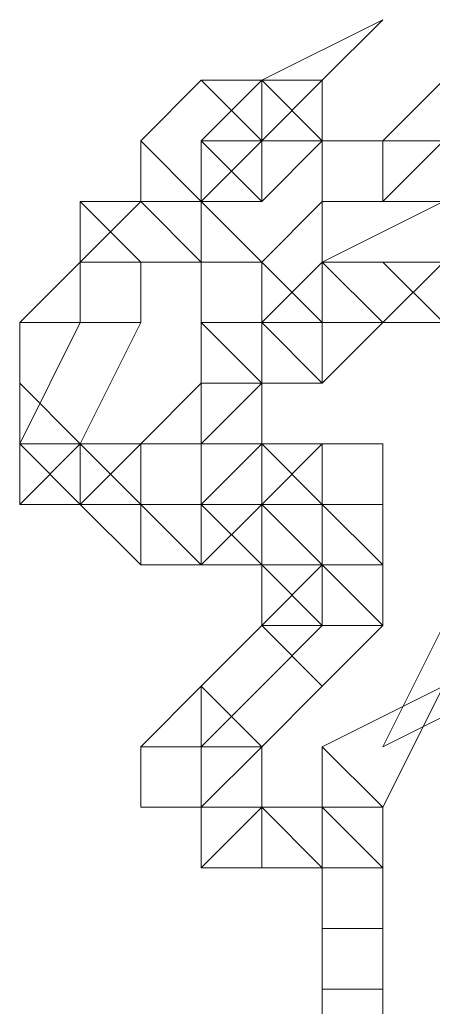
# Model space of a CAD drawing. Extents: x -66030 to 95157, y -13132 to 45879.
# Drawn here: x 53829.1 to 53855.8, y 27628.2 to 27691.9 of the extents above; entities that cross this region are included whole.
import ezdxf

# ---------------------------------------------------------------- set-up
doc = ezdxf.new("R2010")
doc.units = 0
doc.header["$LTSCALE"] = 100
doc.header["$MEASUREMENT"] = 0
doc.layers.get('0').update_dxf_attribs({"linetype": 'CONTINUOUS'})

msp = doc.modelspace()

# ---------------------------------------------------------------- linework, layer by layer
at = {"lineweight": 0}
for points in [[(53844.737, 27687.963), (53844.737, 27687.963), (53844.737, 27687.963), (53848.643, 27684.057), (53848.643, 27687.963), (53844.737, 27687.963), (53848.643, 27687.963), (53852.549, 27691.869), (53844.737, 27687.963)], [(53836.925, 27684.057), (53840.831, 27680.151), (53844.737, 27684.057), (53840.831, 27687.963), (53836.925, 27684.057), (53836.925, 27684.057), (53836.925, 27684.057), (53836.925, 27684.057), (53836.925, 27684.057)], [(53844.737, 27687.963), (53844.737, 27687.963), (53840.831, 27684.057), (53844.737, 27680.151), (53848.643, 27684.057), (53844.737, 27687.963), (53844.737, 27687.963), (53844.737, 27687.963), (53844.737, 27687.963)], [(53840.831, 27687.963), (53844.737, 27684.057), (53844.737, 27684.057), (53844.737, 27687.963), (53840.831, 27687.963), (53840.831, 27687.963), (53840.831, 27687.963), (53840.831, 27687.963), (53840.831, 27687.963)], [(53840.831, 27687.963), (53844.737, 27684.057), (53844.737, 27684.057), (53840.831, 27687.963), (53840.831, 27687.963), (53840.831, 27687.963), (53840.831, 27687.963), (53840.831, 27687.963), (53840.831, 27687.963)], [(53844.737, 27687.963), (53844.737, 27684.057), (53848.643, 27684.057), (53844.737, 27687.963), (53844.737, 27687.963), (53844.737, 27687.963), (53844.737, 27687.963), (53844.737, 27687.963), (53844.737, 27687.963)], [(53852.549, 27684.057), (53852.549, 27680.151), (53856.455, 27684.057), (53856.455, 27687.963), (53852.549, 27684.057), (53852.549, 27684.057), (53852.549, 27684.057), (53852.549, 27684.057), (53852.549, 27684.057)], [(53840.831, 27676.245), (53840.831, 27680.151), (53840.831, 27680.151), (53836.925, 27684.057), (53836.925, 27680.151), (53840.831, 27676.245), (53840.831, 27676.245), (53840.831, 27680.151), (53840.831, 27680.151)], [(53840.831, 27684.057), (53840.831, 27684.057), (53840.831, 27680.151), (53844.737, 27680.151), (53844.737, 27684.057), (53840.831, 27684.057), (53840.831, 27684.057), (53840.831, 27684.057), (53840.831, 27684.057)], [(53840.831, 27680.151), (53844.737, 27676.245), (53848.643, 27680.151), (53848.643, 27684.057), (53840.831, 27684.057), (53840.831, 27680.151), (53840.831, 27680.151), (53840.831, 27676.245), (53844.737, 27676.245)], [(53848.643, 27684.057), (53848.643, 27680.151), (53852.549, 27680.151), (53852.549, 27684.057), (53848.643, 27684.057), (53848.643, 27684.057), (53848.643, 27684.057), (53848.643, 27684.057), (53848.643, 27684.057)], [(53833.019, 27680.151), (53836.925, 27676.245), (53840.831, 27676.245), (53836.925, 27680.151), (53833.019, 27680.151), (53833.019, 27680.151), (53833.019, 27680.151), (53833.019, 27680.151), (53833.019, 27680.151)], [(53833.019, 27676.245), (53836.925, 27676.245), (53836.925, 27676.245), (53833.019, 27680.151), (53833.019, 27676.245), (53833.019, 27676.245), (53833.019, 27676.245), (53833.019, 27676.245), (53833.019, 27676.245)], [(53848.643, 27680.151), (53848.643, 27680.151), (53844.737, 27676.245), (53848.643, 27672.339), (53848.643, 27676.245), (53848.643, 27680.151), (53848.643, 27680.151), (53848.643, 27680.151), (53848.643, 27680.151)], [(53856.455, 27680.151), (53856.455, 27680.151), (53848.643, 27680.151), (53848.643, 27676.245), (53856.455, 27676.245), (53856.455, 27680.151), (53856.455, 27680.151), (53856.455, 27680.151), (53856.455, 27680.151)], [(53829.113, 27672.339), (53836.925, 27672.339), (53836.925, 27676.245), (53833.019, 27676.245), (53829.113, 27672.339), (53829.113, 27672.339), (53829.113, 27672.339), (53829.113, 27672.339), (53829.113, 27672.339)], [(53844.737, 27676.245), (53840.831, 27676.245), (53840.831, 27672.339), (53844.737, 27668.433), (53844.737, 27672.339), (53844.737, 27676.245), (53844.737, 27676.245), (53840.831, 27676.245), (53840.831, 27676.245)], [(53844.737, 27676.245), (53844.737, 27676.245), (53844.737, 27676.245), (53844.737, 27672.339), (53848.643, 27672.339), (53844.737, 27676.245), (53844.737, 27676.245), (53844.737, 27676.245), (53844.737, 27676.245)], [(53852.549, 27672.339), (53852.549, 27672.339), (53856.455, 27672.339), (53852.549, 27676.245), (53848.643, 27676.245), (53852.549, 27672.339), (53852.549, 27672.339), (53852.549, 27672.339), (53852.549, 27672.339)], [(53848.643, 27668.433), (53848.643, 27668.433), (53852.549, 27672.339), (53848.643, 27676.245), (53848.643, 27672.339), (53848.643, 27668.433), (53848.643, 27668.433), (53848.643, 27668.433), (53848.643, 27668.433)], [(53852.549, 27676.245), (53856.455, 27672.339), (53856.455, 27672.339), (53856.455, 27676.245), (53852.549, 27676.245), (53852.549, 27676.245), (53852.549, 27676.245), (53852.549, 27676.245), (53852.549, 27676.245)], [(53829.113, 27668.433), (53833.019, 27664.527), (53836.925, 27672.339), (53829.113, 27672.339), (53829.113, 27668.433), (53829.113, 27668.433), (53829.113, 27668.433), (53829.113, 27668.433), (53829.113, 27668.433)], [(53840.831, 27668.433), (53844.737, 27668.433), (53844.737, 27668.433), (53844.737, 27672.339), (53840.831, 27672.339), (53840.831, 27668.433), (53840.831, 27672.339), (53840.831, 27672.339), (53840.831, 27668.433)], [(53840.831, 27672.339), (53840.831, 27672.339), (53840.831, 27668.433), (53844.737, 27668.433), (53844.737, 27668.433), (53840.831, 27672.339), (53840.831, 27672.339), (53840.831, 27672.339), (53840.831, 27672.339)], [(53848.643, 27668.433), (53848.643, 27668.433), (53848.643, 27668.433), (53848.643, 27672.339), (53844.737, 27672.339), (53848.643, 27668.433), (53848.643, 27668.433), (53848.643, 27668.433), (53848.643, 27668.433)], [(53844.737, 27672.339), (53844.737, 27668.433), (53848.643, 27668.433), (53844.737, 27672.339), (53844.737, 27672.339), (53844.737, 27672.339), (53844.737, 27672.339), (53844.737, 27672.339), (53844.737, 27672.339)], [(53829.113, 27664.527), (53833.019, 27664.527), (53833.019, 27664.527), (53829.113, 27668.433), (53829.113, 27664.527), (53829.113, 27664.527), (53829.113, 27664.527), (53829.113, 27664.527), (53829.113, 27664.527)], [(53840.831, 27668.433), (53840.831, 27668.433), (53836.925, 27664.527), (53844.737, 27664.527), (53844.737, 27668.433), (53840.831, 27668.433), (53840.831, 27668.433), (53840.831, 27668.433), (53840.831, 27668.433)], [(53840.831, 27668.433), (53844.737, 27668.433), (53844.737, 27668.433), (53840.831, 27668.433), (53840.831, 27668.433), (53840.831, 27668.433), (53840.831, 27668.433), (53840.831, 27668.433), (53840.831, 27668.433)], [(53840.831, 27664.527), (53844.737, 27668.433), (53844.737, 27668.433), (53840.831, 27668.433), (53840.831, 27668.433), (53840.831, 27664.527), (53840.831, 27668.433), (53840.831, 27664.527), (53840.831, 27664.527)], [(53840.831, 27660.621), (53844.737, 27664.527), (53844.737, 27668.433), (53840.831, 27664.527), (53840.831, 27664.527), (53840.831, 27660.621), (53840.831, 27664.527), (53840.831, 27664.527), (53840.831, 27660.621)], [(53829.113, 27664.527), (53833.019, 27664.527), (53833.019, 27664.527), (53829.113, 27664.527), (53829.113, 27664.527), (53829.113, 27664.527), (53829.113, 27664.527), (53829.113, 27664.527), (53829.113, 27664.527)], [(53829.113, 27660.621), (53833.019, 27664.527), (53833.019, 27664.527), (53829.113, 27664.527), (53829.113, 27660.621), (53829.113, 27660.621), (53829.113, 27660.621), (53829.113, 27660.621), (53829.113, 27660.621)], [(53833.019, 27660.621), (53836.925, 27664.527), (53833.019, 27664.527), (53829.113, 27660.621), (53833.019, 27660.621), (53833.019, 27660.621), (53833.019, 27660.621), (53833.019, 27660.621), (53833.019, 27660.621)], [(53836.925, 27656.715), (53836.925, 27660.621), (53833.019, 27664.527), (53833.019, 27660.621), (53836.925, 27656.715), (53836.925, 27656.715), (53836.925, 27656.715), (53836.925, 27656.715), (53836.925, 27656.715)], [(53836.925, 27656.715), (53836.925, 27660.621), (53836.925, 27664.527), (53836.925, 27656.715), (53836.925, 27656.715), (53836.925, 27656.715), (53836.925, 27656.715), (53836.925, 27656.715), (53836.925, 27656.715)], [(53844.737, 27664.527), (53836.925, 27664.527), (53836.925, 27660.621), (53840.831, 27660.621), (53844.737, 27664.527), (53844.737, 27664.527), (53844.737, 27664.527), (53844.737, 27664.527), (53844.737, 27664.527)], [(53844.737, 27660.621), (53844.737, 27664.527), (53844.737, 27664.527), (53840.831, 27660.621), (53844.737, 27660.621), (53844.737, 27660.621), (53844.737, 27660.621), (53844.737, 27660.621), (53844.737, 27660.621)], [(53844.737, 27660.621), (53848.643, 27664.527), (53844.737, 27664.527), (53844.737, 27660.621), (53844.737, 27660.621), (53844.737, 27660.621), (53844.737, 27660.621), (53844.737, 27660.621), (53844.737, 27660.621)], [(53848.643, 27660.621), (53848.643, 27664.527), (53844.737, 27664.527), (53844.737, 27660.621), (53848.643, 27660.621), (53848.643, 27660.621), (53848.643, 27660.621), (53848.643, 27660.621), (53848.643, 27660.621)], [(53852.549, 27660.621), (53852.549, 27664.527), (53848.643, 27664.527), (53848.643, 27660.621), (53848.643, 27660.621), (53852.549, 27660.621), (53852.549, 27660.621), (53852.549, 27664.527), (53852.549, 27664.527)], [(53840.831, 27656.715), (53840.831, 27660.621), (53836.925, 27660.621), (53836.925, 27656.715), (53840.831, 27656.715), (53840.831, 27656.715), (53840.831, 27656.715), (53840.831, 27656.715), (53840.831, 27656.715)], [(53840.831, 27660.621), (53840.831, 27660.621), (53836.925, 27660.621), (53840.831, 27656.715), (53840.831, 27656.715), (53840.831, 27660.621), (53840.831, 27656.715), (53840.831, 27656.715), (53840.831, 27660.621)], [(53840.831, 27660.621), (53836.925, 27660.621), (53836.925, 27660.621), (53840.831, 27660.621), (53840.831, 27660.621), (53840.831, 27660.621), (53840.831, 27660.621), (53840.831, 27660.621), (53840.831, 27660.621)], [(53840.831, 27660.621), (53844.737, 27656.715), (53844.737, 27656.715), (53844.737, 27660.621), (53844.737, 27660.621), (53840.831, 27660.621), (53844.737, 27660.621), (53840.831, 27660.621), (53840.831, 27660.621)], [(53840.831, 27656.715), (53848.643, 27656.715), (53848.643, 27660.621), (53840.831, 27660.621), (53840.831, 27656.715), (53840.831, 27656.715), (53840.831, 27656.715), (53840.831, 27656.715), (53840.831, 27656.715)], [(53844.737, 27652.809), (53848.643, 27656.715), (53844.737, 27660.621), (53840.831, 27656.715), (53844.737, 27656.715), (53844.737, 27652.809), (53844.737, 27656.715), (53844.737, 27656.715), (53844.737, 27652.809)], [(53844.737, 27660.621), (53844.737, 27656.715), (53848.643, 27656.715), (53848.643, 27660.621), (53844.737, 27660.621), (53844.737, 27660.621), (53844.737, 27660.621), (53844.737, 27660.621), (53844.737, 27660.621)], [(53852.549, 27660.621), (53852.549, 27660.621), (53852.549, 27660.621), (53848.643, 27660.621), (53848.643, 27660.621), (53852.549, 27660.621), (53852.549, 27660.621), (53852.549, 27660.621), (53852.549, 27660.621)], [(53852.549, 27660.621), (53852.549, 27660.621), (53852.549, 27660.621), (53848.643, 27660.621), (53848.643, 27660.621), (53852.549, 27660.621), (53852.549, 27660.621), (53852.549, 27660.621), (53852.549, 27660.621)], [(53852.549, 27656.715), (53852.549, 27656.715), (53852.549, 27660.621), (53848.643, 27660.621), (53848.643, 27660.621), (53852.549, 27656.715), (53852.549, 27656.715), (53852.549, 27656.715), (53852.549, 27656.715)], [(53848.643, 27656.715), (53848.643, 27656.715), (53852.549, 27656.715), (53848.643, 27660.621), (53848.643, 27660.621), (53848.643, 27656.715), (53848.643, 27656.715), (53848.643, 27656.715), (53848.643, 27656.715)], [(53844.737, 27652.809), (53848.643, 27656.715), (53848.643, 27656.715), (53844.737, 27652.809), (53844.737, 27652.809), (53844.737, 27652.809), (53844.737, 27652.809), (53844.737, 27652.809), (53844.737, 27652.809)], [(53844.737, 27652.809), (53848.643, 27656.715), (53848.643, 27656.715), (53844.737, 27652.809), (53844.737, 27652.809), (53844.737, 27652.809), (53844.737, 27652.809), (53844.737, 27652.809), (53844.737, 27652.809)], [(53848.643, 27652.809), (53848.643, 27656.715), (53848.643, 27656.715), (53844.737, 27652.809), (53848.643, 27652.809), (53848.643, 27652.809), (53848.643, 27652.809), (53848.643, 27652.809), (53848.643, 27652.809)], [(53848.643, 27648.903), (53848.643, 27648.903), (53852.549, 27652.809), (53848.643, 27656.715), (53844.737, 27652.809), (53848.643, 27648.903), (53848.643, 27648.903), (53848.643, 27648.903), (53848.643, 27648.903)], [(53852.549, 27652.809), (53848.643, 27656.715), (53848.643, 27656.715), (53848.643, 27652.809), (53848.643, 27652.809), (53852.549, 27652.809), (53852.549, 27652.809), (53852.549, 27656.715), (53848.643, 27656.715)], [(53840.831, 27648.903), (53844.737, 27644.997), (53848.643, 27648.903), (53844.737, 27652.809), (53840.831, 27648.903), (53840.831, 27648.903), (53840.831, 27648.903), (53840.831, 27648.903), (53840.831, 27648.903)], [(53848.643, 27648.903), (53848.643, 27648.903), (53848.643, 27648.903), (53844.737, 27652.809), (53844.737, 27652.809), (53848.643, 27648.903), (53848.643, 27648.903), (53848.643, 27648.903), (53848.643, 27648.903)], [(53860.361, 27648.903), (53860.361, 27652.809), (53860.361, 27652.809), (53856.455, 27652.809), (53856.455, 27652.809), (53860.361, 27648.903), (53856.455, 27652.809), (53852.549, 27644.997), (53860.361, 27648.903)], [(53836.925, 27644.997), (53840.831, 27644.997), (53844.737, 27644.997), (53840.831, 27648.903), (53840.831, 27648.903), (53836.925, 27644.997), (53840.831, 27648.903), (53840.831, 27644.997), (53836.925, 27644.997)], [(53840.831, 27648.903), (53844.737, 27644.997), (53844.737, 27644.997), (53840.831, 27648.903), (53840.831, 27648.903), (53840.831, 27648.903), (53840.831, 27648.903), (53840.831, 27648.903), (53840.831, 27648.903)], [(53852.549, 27641.091), (53848.643, 27644.997), (53848.643, 27641.091), (53852.549, 27637.185), (53852.549, 27641.091), (53852.549, 27641.091), (53852.549, 27641.091), (53856.455, 27648.903), (53848.643, 27644.997)], [(53836.925, 27644.997), (53844.737, 27644.997), (53844.737, 27644.997), (53836.925, 27644.997), (53836.925, 27644.997), (53836.925, 27644.997), (53836.925, 27644.997), (53836.925, 27644.997), (53836.925, 27644.997)], [(53836.925, 27644.997), (53844.737, 27644.997), (53844.737, 27644.997), (53836.925, 27644.997), (53836.925, 27644.997), (53836.925, 27644.997), (53836.925, 27644.997), (53836.925, 27644.997), (53836.925, 27644.997)], [(53840.831, 27641.091), (53844.737, 27644.997), (53844.737, 27644.997), (53836.925, 27644.997), (53836.925, 27641.091), (53840.831, 27641.091), (53836.925, 27641.091), (53836.925, 27641.091), (53840.831, 27641.091)], [(53840.831, 27641.091), (53844.737, 27644.997), (53844.737, 27644.997), (53840.831, 27641.091), (53840.831, 27641.091), (53840.831, 27641.091), (53840.831, 27641.091), (53840.831, 27641.091), (53840.831, 27641.091)], [(53840.831, 27641.091), (53844.737, 27641.091), (53844.737, 27644.997), (53840.831, 27641.091), (53840.831, 27641.091), (53840.831, 27641.091), (53840.831, 27641.091), (53840.831, 27641.091), (53840.831, 27641.091)], [(53848.643, 27641.091), (53852.549, 27641.091), (53852.549, 27641.091), (53848.643, 27644.997), (53848.643, 27641.091), (53848.643, 27641.091), (53848.643, 27641.091), (53848.643, 27641.091), (53848.643, 27641.091)], [(53840.831, 27637.185), (53844.737, 27641.091), (53844.737, 27641.091), (53840.831, 27641.091), (53840.831, 27637.185), (53840.831, 27637.185), (53840.831, 27637.185), (53840.831, 27637.185), (53840.831, 27637.185)], [(53844.737, 27637.185), (53844.737, 27641.091), (53844.737, 27641.091), (53840.831, 27637.185), (53844.737, 27637.185), (53844.737, 27637.185), (53844.737, 27637.185), (53844.737, 27637.185), (53844.737, 27637.185)], [(53848.643, 27637.185), (53844.737, 27641.091), (53844.737, 27641.091), (53844.737, 27637.185), (53844.737, 27637.185), (53848.643, 27637.185), (53844.737, 27637.185), (53844.737, 27637.185), (53848.643, 27637.185)], [(53848.643, 27637.185), (53848.643, 27641.091), (53844.737, 27641.091), (53848.643, 27637.185), (53848.643, 27637.185), (53848.643, 27637.185), (53848.643, 27637.185), (53848.643, 27637.185), (53848.643, 27637.185)], [(53852.549, 27637.185), (53848.643, 27641.091), (53844.737, 27641.091), (53848.643, 27637.185), (53852.549, 27637.185), (53852.549, 27637.185), (53852.549, 27637.185), (53852.549, 27637.185), (53852.549, 27637.185)], [(53848.643, 27641.091), (53852.549, 27637.185), (53852.549, 27641.091), (53848.643, 27641.091), (53848.643, 27641.091), (53848.643, 27641.091), (53848.643, 27641.091), (53848.643, 27641.091), (53848.643, 27641.091)], [(53848.643, 27637.185), (53852.549, 27637.185), (53852.549, 27641.091), (53848.643, 27641.091), (53848.643, 27637.185), (53848.643, 27637.185), (53848.643, 27637.185), (53848.643, 27637.185), (53848.643, 27637.185)], [(53848.643, 27633.279), (53852.549, 27633.279), (53852.549, 27637.185), (53848.643, 27637.185), (53848.643, 27633.279), (53848.643, 27633.279), (53848.643, 27633.279), (53848.643, 27633.279), (53848.643, 27633.279)], [(53848.643, 27629.373), (53852.549, 27629.373), (53852.549, 27633.279), (53848.643, 27633.279), (53848.643, 27629.373), (53848.643, 27629.373), (53848.643, 27629.373), (53848.643, 27629.373), (53848.643, 27629.373)], [(53848.643, 27625.467), (53852.549, 27625.467), (53852.549, 27629.373), (53848.643, 27629.373), (53848.643, 27625.467), (53848.643, 27625.467), (53848.643, 27625.467), (53848.643, 27625.467), (53848.643, 27625.467)]]:
    msp.add_lwpolyline(points, close=True, dxfattribs=at)
for points in [[(53856.455, 27684.057), (53852.549, 27684.057), (53848.643, 27684.057), (53844.737, 27680.151), (53844.737, 27680.151), (53844.737, 27684.057), (53844.737, 27684.057), (53848.643, 27687.963), (53844.737, 27687.963), (53844.737, 27684.057), (53840.831, 27684.057), (53840.831, 27680.151), (53836.925, 27680.151), (53836.925, 27680.151), (53833.019, 27676.245), (53833.019, 27672.339), (53829.113, 27664.527), (53829.113, 27664.527), (53829.113, 27664.527), (53829.113, 27664.527), (53833.019, 27660.621), (53836.925, 27660.621), (53836.925, 27660.621), (53840.831, 27660.621), (53840.831, 27660.621), (53840.831, 27660.621), (53840.831, 27664.527), (53840.831, 27668.433), (53840.831, 27672.339), (53844.737, 27672.339), (53848.643, 27676.245), (53848.643, 27676.245), (53856.455, 27680.151)], [(53856.455, 27676.245), (53852.549, 27672.339), (53852.549, 27672.339), (53848.643, 27672.339), (53844.737, 27672.339), (53844.737, 27668.433), (53844.737, 27668.433), (53840.831, 27668.433), (53844.737, 27668.433), (53844.737, 27664.527), (53844.737, 27664.527), (53844.737, 27664.527), (53848.643, 27660.621), (53852.549, 27660.621), (53852.549, 27660.621), (53852.549, 27660.621), (53848.643, 27660.621), (53848.643, 27660.621), (53844.737, 27660.621), (53844.737, 27660.621), (53844.737, 27656.715), (53844.737, 27656.715), (53844.737, 27656.715), (53848.643, 27652.809), (53848.643, 27652.809), (53848.643, 27652.809), (53848.643, 27652.809), (53844.737, 27648.903), (53844.737, 27648.903), (53840.831, 27644.997), (53840.831, 27644.997), (53840.831, 27644.997), (53840.831, 27644.997), (53840.831, 27644.997), (53840.831, 27641.091), (53840.831, 27641.091), (53844.737, 27641.091), (53844.737, 27641.091), (53844.737, 27641.091), (53848.643, 27641.091), (53848.643, 27641.091), (53852.549, 27641.091), (53852.549, 27641.091), (53848.643, 27641.091), (53848.643, 27637.185), (53848.643, 27633.279), (53848.643, 27629.373), (53848.643, 27625.467)]]:
    msp.add_lwpolyline(points, dxfattribs=at)

doc.saveas('drawing.dxf')
